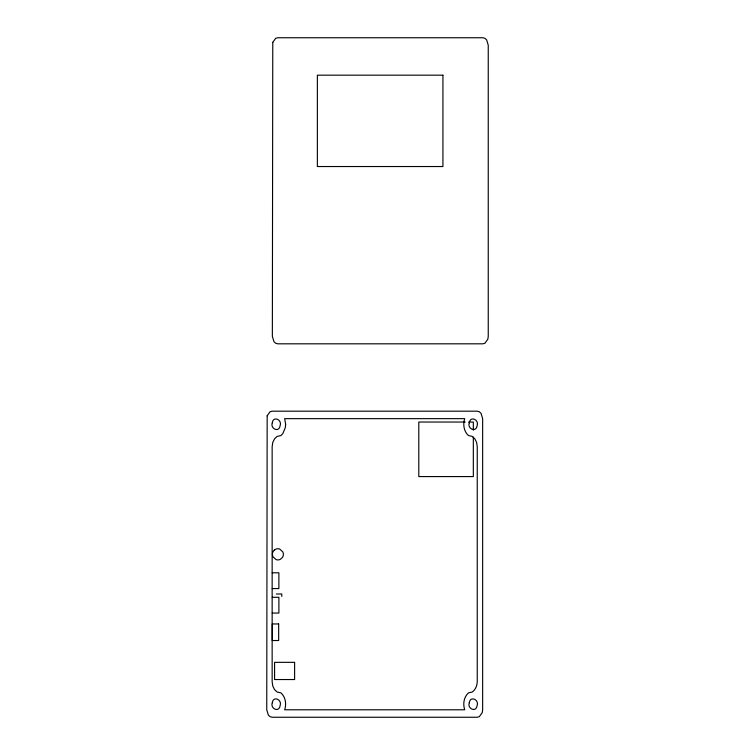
<?xml version="1.0" encoding="UTF-8"?>
<svg xmlns="http://www.w3.org/2000/svg" width="755" height="755" viewBox="0 0 755 755"><rect width="100%" height="100%" fill="white"/><g stroke="black" fill="none" stroke-linecap="round" stroke-linejoin="round"><path stroke-width="1.13" d="M465.203 422.036L418.798 422.036L418.798 476.575L473.328 476.575L473.328 437.117M468.685 422.036L473.328 422.036L473.328 430.161M272.177 572.8L278.878 572.8L278.878 588.57L272.177 588.57M276.321 593.996L281.785 593.996L281.785 596.441M272.206 597.29L278.897 597.29L278.897 613.06L272.206 613.06M272.291 422.8C269.997 428.717 279.19 433.011 280.105 425.697C282.398 419.78 273.206 415.486 272.291 422.8M285.645 424.244L285.324 427.632L282.88 433.483L280.926 435.559L277.151 436.409L274.518 438.844L272.763 442.477L272.149 446.762L272.149 681.671L272.763 685.965L274.518 689.589L277.151 692.024L280.926 692.873C285.56 696.997 286.655 704.085 284.654 709.785L464.74 709.785C462.739 704.085 463.834 696.997 468.477 692.873L472.243 692.024C475.575 689.645 477.132 685.691 477.245 681.671L477.245 446.762L476.632 442.477L474.876 438.844L472.243 436.409L468.477 435.559C463.834 431.435 462.739 424.348 464.74 418.648L284.654 418.648L285.645 424.244M272.291 702.735C269.997 708.652 279.19 712.947 280.105 705.632C282.398 699.715 273.206 695.43 272.291 702.735M469.289 422.8C466.996 428.717 476.188 433.011 477.103 425.697C479.397 419.78 470.205 415.486 469.289 422.8M469.289 702.735C466.996 708.652 476.188 712.947 477.103 705.632C479.397 699.715 470.205 695.43 469.289 702.735M272.772 42.355L272.357 336.352L273.942 341.628L275.688 343.251L277.755 343.818L482.851 343.818L484.918 343.251L487.834 339.212L488.249 336.352L488.249 45.215L486.664 39.94L484.918 38.316L482.851 37.75L277.755 37.75L275.688 38.316L272.772 42.355M267.166 415.788L266.751 709.785L268.336 715.06L270.082 716.684L272.149 717.25L477.245 717.25L479.312 716.684L482.228 712.644L482.643 709.785L482.643 418.648L481.058 413.372L479.312 411.749L477.245 411.182L272.149 411.182L270.082 411.749L267.166 415.788M274.31 550.102L273.357 551.197A5.662 5.662 0 0 0 272.951 556.765L276.085 559.606A5.398 5.398 0 0 0 280.275 559.37L282.427 557.483A5.662 5.662 0 0 0 282.832 551.914L279.709 549.064A5.398 5.398 0 0 0 275.509 549.31L274.31 550.102M442.93 75.179L317.364 75.179L317.364 166.534L442.93 166.534L442.93 75.179M278.67 623.96L272.262 623.96L272.262 640.523L278.67 640.523L278.67 623.96M294.61 662.343L274.575 662.343L274.575 679.538L294.61 679.538L294.61 662.343"/></g></svg>
